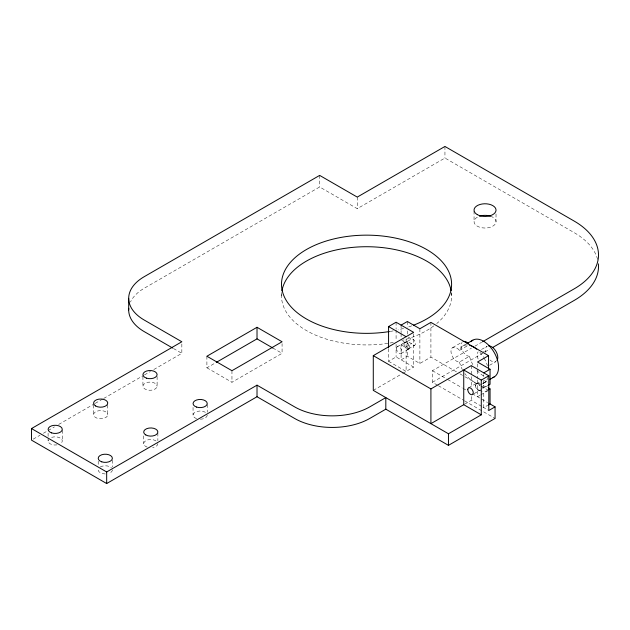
<?xml version="1.0" encoding="UTF-8"?>
<svg xmlns="http://www.w3.org/2000/svg" width="630" height="630" viewBox="0 0 630 630"><rect width="100%" height="100%" fill="white"/><g stroke="black" fill="none" stroke-linecap="round" stroke-linejoin="round"><path stroke-width="0.47" stroke-dasharray="3.15 2.36" d="M472.902 364.683A21.262 12.277 60 0 1 470.515 359.706L469.492 356.257L459.467 362.045L458.207 361.919A8.143 4.701 60 0 1 450.962 351.312A8.143 4.701 60 0 1 458.207 349.075L459.467 350.398L460.491 348.13A21.262 12.277 60 0 1 467.759 344.972M597.571 259.395A82.995 47.919 0 0 0 574.19 232.651L444.945 158.036L357.249 208.672L319.662 186.968L144.262 288.233A53.156 30.689 0 0 0 130.505 301.99M33.201 439.157L39.997 435.235M43.391 433.275L54.432 426.896M58.684 424.447L94.358 403.846M95.209 403.358L102.847 398.947M103.698 398.451L143.624 375.401M144.475 374.913L150.42 371.48M153.814 369.519L181.842 353.335L181.842 343.689M206.9 356.233L206.9 367.802L215.397 362.904M206.9 367.802L231.958 382.268L282.075 353.335L282.075 343.689M397.262 346.728L404.783 342.389M456.474 371.857L430.912 357.1L419.887 363.463L407.358 356.233L401.097 359.848L401.097 344.799L407.358 341.184L411.744 343.909A3.544 2.047 60 0 0 415.509 343.57A3.544 2.047 60 0 0 411.744 338.893L405.263 342.578L401.932 340.657M401.097 344.799L405.263 347.209L411.532 343.594M408.508 348.807L414.768 345.193M401.16 353.477L408.681 349.138M388.568 348.752L388.568 361.297L396.089 356.95L413.627 367.077L413.627 332.356M373.283 390.372L401.861 373.873M402.704 373.385L413.627 367.077M452.647 347.587L462.672 341.799M462.885 345.917L466.224 343.988M459.467 350.398L467.822 345.579M437.496 385.206L432.416 382.268L432.416 370.7L471.468 348.154M474.863 346.193L481.659 342.271M481.509 349.485L487.124 346.24A8.859 5.119 60 0 0 485.502 352.296M432.416 382.268L484.202 352.375M485.053 351.886L490.148 348.941M489.573 365.29L495.983 361.589A8.859 5.119 60 0 1 489.935 359.966M468.578 387.844L476.099 383.497M476.374 383.906L480.296 381.646M484.147 382.749L487.486 380.819M481.966 384.15L479.398 385.19A3.544 2.047 60 0 0 475.642 385.529A3.544 2.047 60 0 0 479.398 390.198L481.966 388.781M482.753 383.694L485.88 381.89L487.549 382.851M482.753 388.324L485.88 386.521L487.549 387.481M481.288 386.466L483.785 387.915L488.486 385.198M474.146 393.624L479.997 390.253M487.699 390.285L483.785 392.545L483.785 407.586L487.699 405.326M464.578 404.208L471.256 400.357L482.115 406.626M480.068 395.27L477.524 396.735L477.524 379.378M480.918 394.782L487.699 390.86M405.263 342.578L405.484 342.515A3.544 2.047 60 0 1 409.24 347.185A3.544 2.047 60 0 1 405.484 347.524L405.263 347.209M485.88 386.521L485.667 386.584A3.544 2.047 60 0 1 482.643 384.379M469.492 356.257L468.232 356.131A8.143 4.701 60 0 1 462.176 350.256A8.143 4.701 60 0 1 461.758 342.649M408.193 337.034L411.532 338.964M459.884 373.818L464.145 376.283M464.995 376.772L480.194 385.552M481.029 386.032L487.715 389.891M479.619 390.135L482.115 391.577M432.416 370.7L446.812 379.008M447.654 379.496L462.05 387.804M462.892 388.293L467.129 390.734M472.209 393.671L487.549 402.523M482.95 407.106L488.801 410.484M438.346 385.694L463.743 400.357M464.586 400.845L495.062 418.438M388.568 361.297L406.106 371.416L406.106 336.704M272.885 348.036L282.075 353.335M173.494 348.516L181.842 353.335M485.88 381.89L485.667 381.575A3.544 2.047 60 0 0 484.415 380.465M459.467 362.045L460.491 365.495A21.262 12.277 60 0 0 462.428 369.668M496.023 213.972L496.023 221.689M483.785 374.748L483.785 376.63M483.785 380.386L483.785 387.915M477.524 363.943L477.524 369.731M477.524 370.7L477.524 378.409M474.051 211.082L474.051 221.689M471.256 365.636L471.256 386.851M471.256 396.498L471.256 400.357M451.592 293.383L451.592 295.312M444.945 146.459L444.945 158.036M430.912 322.379L430.912 357.1M419.887 328.742L419.887 363.463M407.358 321.513L407.358 327.151M407.358 330.915L407.358 334.672M407.358 341.184L407.358 356.233M401.097 325.127L401.097 332.648M401.097 333.593L401.097 338.294M396.089 322.229L396.089 328.986M396.089 329.947L396.089 340.554M396.089 344.413L396.089 356.95M357.249 197.095L357.249 208.672M319.662 175.392L319.662 186.968M281.508 292.485L281.508 296.344M231.958 370.7L231.958 382.268M207.223 404.499L207.223 412.217M193.048 407.397L193.048 415.107M157.862 432.999L157.862 440.716M157.106 376.535L157.106 386.174A7.087 4.095 0 0 1 146.475 389.718A7.087 4.095 0 0 1 146.475 382.63A7.087 4.095 0 0 1 157.106 386.174M143.687 435.897L143.687 443.607M142.931 376.535L142.931 386.174M112.376 460.223L112.376 466.972M107.746 405.027L107.746 414.674A7.087 4.095 0 0 1 97.114 418.218A7.087 4.095 0 0 1 97.114 411.13A7.087 4.095 0 0 1 107.746 414.674M98.209 461.191L98.209 465.042M93.571 405.027L93.571 414.674M62.268 430.322L62.268 440.937M48.093 433.219L48.093 440.937M51.636 437.393A7.087 4.095 0 0 1 60.189 438.039A7.087 4.095 0 0 1 61.315 442.977M57.015 444.89A7.087 4.095 0 0 1 48.329 439.874M112.376 469.87A7.087 4.095 0 0 1 108.832 473.413M105.289 473.957A7.087 4.095 0 0 1 98.445 468.807M100.28 466.972A7.087 4.095 0 0 1 111.431 467.822M157.862 443.607A7.087 4.095 0 0 1 152.61 447.56M147.231 447.15A7.087 4.095 0 0 1 145.766 440.716A7.087 4.095 0 0 1 156.909 441.567M207.223 415.107A7.087 4.095 0 0 1 200.135 419.202M196.591 418.651A7.087 4.095 0 0 1 195.127 412.217A7.087 4.095 0 0 1 206.278 413.067M490.534 216.2A10.986 6.339 0 0 1 493.455 225.768A10.986 6.339 0 0 1 476.627 225.768A10.986 6.339 0 0 1 479.548 216.2M451.411 292.572A85.05 49.101 0 0 1 436.732 323.56M433.81 325.875A85.05 49.101 0 0 1 401.782 340.515M393.27 342.444A85.05 49.101 0 0 1 281.673 292.69M411.729 325.852A85.05 49.101 0 0 1 408.106 327.096M403.625 328.443A85.05 49.101 0 0 1 398.042 329.868M393.27 330.868A85.05 49.101 0 0 1 389.427 331.545M480.43 389.844A3.898 2.252 60 0 1 476.272 388.293A3.898 2.252 60 0 1 476.272 383.418A3.898 2.252 60 0 1 480.43 386.662M480.17 383.741A21.262 12.277 60 0 1 464.893 373.574M479.871 352.272A21.262 12.277 60 0 1 483.675 357.399M484.147 358.194A21.262 12.277 60 0 1 487.399 365.707M488.037 377.212A21.262 12.277 60 0 1 482.667 383.386M483.533 375.905A21.262 12.277 60 0 1 476.587 369.928M478.115 359.029A8.859 5.119 60 0 1 478.115 351.792M483.533 351.312A8.859 5.119 60 0 1 484.627 352.052M403.972 344.177A3.898 2.252 60 0 0 408.106 349.319A3.898 2.252 60 0 0 408.106 343.807A3.898 2.252 60 0 0 403.972 344.177M396.459 348.516A3.898 2.252 60 0 0 400.593 353.658A3.898 2.252 60 0 0 400.593 348.146A3.898 2.252 60 0 0 396.459 348.516"/><path stroke-width="0.94" d="M489.14 403.444L495.062 406.862L495.062 418.438L448.458 445.347L385.812 409.177L369.779 418.438A53.156 30.689 0 0 1 294.604 418.438L257.016 396.735L106.675 483.541L31.5 440.142L31.5 428.565L181.842 341.767L144.262 320.064A53.156 30.689 0 0 1 144.262 276.664L319.662 175.392L357.249 197.095L444.945 146.459L574.19 221.083A82.995 47.919 0 0 1 574.19 288.847L482.509 341.783M257.016 327.293L206.9 356.233L231.958 370.7L282.075 341.767L257.016 327.293L257.016 338.869L216.248 362.407M31.5 428.565L106.675 471.965L257.016 385.166L294.604 406.862A53.156 30.689 0 0 0 369.779 406.862L385.812 397.609L385.812 409.177M388.568 347.791L388.568 326.576L396.089 322.229L413.627 332.356L373.283 355.651L373.283 390.372L448.458 433.771L481.281 414.823L481.281 380.103L463.743 369.975L463.743 404.696L430.912 423.644L430.912 388.923L373.283 355.651M401.097 325.127L407.358 321.513L419.887 328.742L430.912 322.379L488.549 355.651L488.549 369.156M467.058 343.507L472.902 340.129M492.691 347.469L574.19 300.423A82.995 47.919 0 0 0 598.366 263.852M430.912 388.923L471.256 365.636L488.801 375.764L488.801 410.484L495.062 406.862M488.549 355.651L477.524 362.014L490.053 369.251L490.053 384.292L488.486 385.198M483.785 372.865L490.053 369.251M481.281 380.103L488.801 375.764M489.99 379.37L494.164 376.96M488.486 389.828L490.053 388.923L490.053 403.972L488.486 404.877M388.568 326.576L406.106 336.704M488.384 387.962L490.053 388.923M463.743 404.696L481.281 414.823M257.016 338.869L272.885 348.036M172.659 348.036L144.262 331.64A53.156 30.689 0 0 1 128.764 308.33M448.458 433.771L448.458 445.347M257.016 385.166L257.016 396.735M128.693 298.36L128.693 309.936M106.675 471.965L106.675 483.541M479.548 216.2A10.986 6.339 0 0 1 490.534 216.2M281.941 290.847A85.05 49.101 0 0 1 366.447 246.724A85.05 49.101 0 0 1 451.135 290.737M389.427 331.545A85.05 49.101 0 0 1 282.413 277.082A85.05 49.101 0 0 1 412.13 242.802A85.05 49.101 0 0 1 413.595 325.159M469.626 345.319A21.262 12.277 60 0 1 476.642 349.162M471.035 341.688A21.262 12.277 60 0 1 493.81 351.808A21.262 12.277 60 0 1 492.691 377.598M463.861 341.428A8.143 4.701 60 0 1 468.232 343.287M488.423 345.846A8.859 5.119 60 0 1 495.983 351.359A8.859 5.119 60 0 1 496.983 360.667M101.745 461.837A7.087 4.095 0 0 0 112.376 458.293A7.087 4.095 0 0 0 101.745 454.75A7.087 4.095 0 0 0 101.745 461.837M196.591 407.082A7.087 4.095 0 0 0 207.223 403.539A7.087 4.095 0 0 0 196.591 399.995A7.087 4.095 0 0 0 196.591 407.082M145.766 434.928A7.087 4.095 0 0 0 157.618 433.094A7.087 4.095 0 0 0 148.94 428.085A7.087 4.095 0 0 0 145.766 434.928M146.475 378.15A7.087 4.095 0 0 0 157.106 374.606A7.087 4.095 0 0 0 146.475 371.062A7.087 4.095 0 0 0 146.475 378.15M95.65 405.996A7.087 4.095 0 0 0 107.51 404.161A7.087 4.095 0 0 0 98.823 399.152A7.087 4.095 0 0 0 95.65 405.996M51.636 432.904A7.087 4.095 0 0 0 62.268 429.361A7.087 4.095 0 0 0 51.636 425.817A7.087 4.095 0 0 0 51.636 432.904M477.272 214.602A10.986 6.339 0 0 0 495.652 211.759A10.986 6.339 0 0 0 482.194 203.986A10.986 6.339 0 0 0 477.272 214.602M467.775 389.623A3.898 2.252 60 0 0 471.909 394.766A3.898 2.252 60 0 0 471.909 389.253A3.898 2.252 60 0 0 467.775 389.623"/></g></svg>
